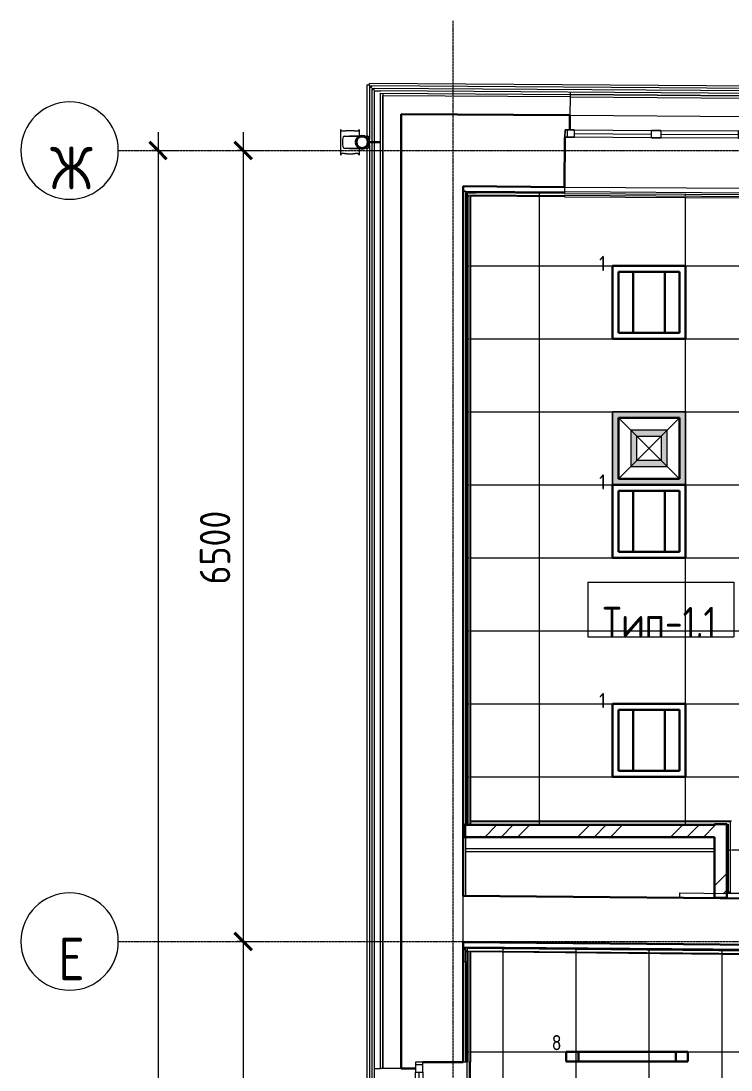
# Model space of a CAD drawing. Header units: millimetres. Extents: x -10051 to 73829, y -4843 to 44223.
# Drawn here: x -10051 to -4216, y 35489 to 44110 of the extents above; entities that cross this region are included whole.
import ezdxf

# ---------------------------------------------------------------- set-up
doc = ezdxf.new("R2010")
doc.units = ezdxf.units.MM
doc.linetypes.add('ADSK_Линия сетки', pattern=[25, 20, -2.5, 0, -2.5])
doc.linetypes.add('ADSK_Штрих_ш3 п1_5', pattern=[4.5, 3, -1.5])
for name, color, linetype, lineweight in [('_ Окна', 7, 'Continuous', 9), ('Аннотация', 7, 'Continuous', 20), ('Каркас', 7, 'Continuous', 18), ('Марки', 7, 'Continuous', 20), ('Обобщенные модели', 7, 'Continuous', 18), ('Окна', 7, 'Continuous', 9), ('Оси', 7, 'Continuous', 9), ('Перекрытие', 7, 'Continuous', 18), ('Потолки штриховка', 7, 'Continuous', 9), ('Размеры', 7, 'Continuous', 9), ('Размеры-100', 7, 'Continuous', 9), ('Стены внутренние', 7, 'Continuous', 18), ('Стены наружные', 7, 'Continuous', 18), ('Стены несущие', 7, 'Continuous', 30), ('Стены отделка', 7, 'Continuous', 30), ('Стены штриховка', 7, 'Continuous', 9), ('Узлы', 7, 'Continuous', 18)]:
    doc.layers.add(name, color=color, linetype=linetype, lineweight=lineweight)
doc.layers.add('Линии', color=7, linetype='Continuous', lineweight=9, true_color=0x00a600)
doc.styles.add('GOST Common', font='GOST_Common.ttf', dxfattribs={"width": 0.9, "height": 350})
doc.styles.add('GOST Common_2', font='GOST_Common.ttf', dxfattribs={"width": 0.9, "height": 250})
doc.styles.add('GOST Common_4', font='GOST_Common.ttf', dxfattribs={"width": 0.9, "height": 200})
doc.styles.add('GOST Common_B', font='', dxfattribs={"width": 0.9, "height": 250})
doc.styles.get('GOST Common_B').set_extended_font_data('GOST Common', bold=True)
doc.dimstyles.new('ADSK_Основной_2_5_мм_Оси', dxfattribs={"dimscale": 304.8, "dimtxt": 251.428749, "dimasz": 0.463911, "dimexe": 0.492126, "dimexo": 0.492126, "dimgap": 0.098425, "dimtad": 1, "dimrnd": 0.01, "dimdsep": 46, "dimtxsty": 'GOST Common_2', "dimblk1": 'OBLIQUE', "dimblk2": 'OBLIQUE', "dimsah": 1, "dimcen": 0.09, "dimdle": 0.492126, "dimazin": 2, "dimtfac": 1, "dimtdec": 4, "dimtix": 1, "dimtmove": 0, "dimatfit": 3, "dimfxl": 1, "dimtvp": 1, "dimtolj": 1, "dimtzin": 0, "dimlwd": 20, "dimlwe": 20, "dimarcsym": 2})
pattern_1 = [(45, (0, 0), (-381.661, 381.661), []), (45, (134.94, 0), (0, 763.322), []), (45, (-134.94, 0), (0, 763.322), [])]

# ---------------------------------------------------------------- blocks, each defined once
blk = doc.blocks.new('Водосток - Тип 1 _карниз больше 490мм_-5209103-План потолков 4-го этажа')
at = {"layer": 'Обобщенные модели'}
for p, q in [((18.8, 335), (24.9, 335)), ((75, 184.9), (75, 306.2)), ((75, 263.6), (75, 306.2)), ((175, 306.2), (175, 184.4)), ((175, 306.2), (175, 263.6)), ((225.7, 335), (231.2, 335)), ((24.9, 185), (18.8, 185)), ((75, 173), (75, 183.5)), ((175, 177.5), (175, 173)), ((231.2, 185), (225.7, 185)), ((75, 113.8), (75, 147)), ((75, 113.8), (75, 147)), ((120, 10), (120, 109.1)), ((130, 109.1), (130, 10)), ((175, 147), (175, 113.8)), ((175, 147), (175, 113.8))]:
    blk.add_line(p, q, dxfattribs=at)
at = {"layer": 'Обобщенные модели', "flags": 128}
for points in [[(75, 263.6), (75, 258), (75, 252.4), (75, 246.9), (75, 241.5), (75, 236.2), (75, 231.1), (75, 226), (75, 221.1), (75, 216.4), (75, 211.8), (75, 207.3), (75, 203), (75, 198.9), (75, 194.9), (75, 191.2), (75, 187.6), (75, 184.3), (75, 181.1), (75, 178.1), (75, 175.4), (75, 173)], [(75, 183.8), (75, 188.9), (75, 194), (75, 198.9), (75, 203.6), (75, 208.2), (75, 212.7), (75, 217), (75, 221.1), (75, 225.1), (75, 228.8), (75, 232.4), (75, 235.7), (75, 238.9), (75, 241.9), (75, 244.6), (75, 247.2), (75, 249.5), (75, 251.6), (75, 253.4), (75, 255.1), (75, 256.5), (75, 257.7), (75, 258.6), (75, 259.3), (75, 259.8), (75, 260)], [(175, 173), (175, 174.3), (175, 177), (175, 179.8), (175, 182.9), (175, 186.2), (175, 189.7), (175, 193.4), (175, 197.2), (175, 201.3), (175, 205.5), (175, 209.9), (175, 214.4), (175, 219.1), (175, 224), (175, 229), (175, 234.1), (175, 239.3), (175, 244.6), (175, 250.1), (175, 255.6), (175, 261.3), (175, 263.6)], [(175, 259.9), (175, 259.5), (175, 258.9), (175, 258.1), (175, 257), (175, 255.7), (175, 254.2), (175, 252.4), (175, 250.4), (175, 248.2), (175, 245.7), (175, 243), (175, 240.2), (175, 237.1), (175, 233.8), (175, 230.3), (175, 226.6), (175, 222.8), (175, 218.7), (175, 214.5), (175, 210.1), (175, 205.6), (175, 200.9), (175, 196), (175, 191), (175, 185.9), (175, 184.1)], [(75, 173.1), (75, 178.5), (75, 183.5)], [(175, 177.5), (175, 175.4), (175, 173)]]:
    blk.add_lwpolyline(points, dxfattribs=at)
at = {"layer": 'Обобщенные модели'}
for start, end in [(90, 270), (270, 90)]:
    blk.add_arc((125, 160), 52, start, end, dxfattribs=at)
at = {"layer": 'Обобщенные модели', "lineweight": 40}
for start, end in [(90, 270), (270, 90)]:
    blk.add_arc((125, 160), 50, start, end, dxfattribs=at)
at = {"layer": 'Обобщенные модели'}
for centre, major_axis, start_param, end_param in [((125, 306.2), (-50, 0), 4.712389, 6.283185), ((125, 306.2), (-50, 0), 4.712389, 6.283185), ((125, 306.2), (-50, 0), 3.141593, 4.712389), ((125, 306.2), (-50, 0), 3.141593, 4.712389), ((125, 113.8), (50, 0), 2.395226, 4.614684), ((125, 113.8), (50, 0), 2.395226, 4.614684), ((125, 113.8), (50, 0), 4.80927, 7.029552), ((125, 113.8), (50, 0), 4.80927, 7.029552)]:
    blk.add_ellipse(centre, major_axis=major_axis, ratio=0.309017, start_param=start_param, end_param=end_param, dxfattribs=at)
for points, knots in [([(18.8, 185), (21.1, 185), (25.1, 185.7), (28.9, 188.6), (30.8, 192.1), (31.6, 194.9), (32, 197.4), (32.1, 199.4), (32.2, 201.5), (32.2, 203.8), (32.1, 206.2), (31.9, 208.7), (31.6, 211.4), (31.3, 214.1), (31, 217), (30.6, 219.9), (30.2, 222.9), (29.8, 226), (29.4, 229.2), (29, 232.4), (28.7, 235.7), (28.3, 240.2), (27.8, 245.9), (27.4, 255.3), (27.4, 264.8), (27.8, 274.1), (28.3, 279.8), (28.7, 284.3), (29, 287.6), (29.4, 290.8), (29.8, 294), (30.2, 297.1), (30.6, 300.1), (31, 303.1), (31.3, 305.9), (31.6, 308.6), (31.9, 311.3), (32.1, 313.8), (32.2, 316.2), (32.2, 318.5), (32.1, 320.6), (32, 322.7), (31.6, 325.1), (30.8, 327.9), (28.9, 331.5), (25.1, 334.3), (21.1, 335), (18.8, 335)], [-1, -1, -1, -1, -0.941176, -0.882353, -0.852941, -0.823529, -0.808824, -0.794118, -0.779412, -0.764706, -0.75, -0.735294, -0.720588, -0.705882, -0.691176, -0.676471, -0.661765, -0.647059, -0.632353, -0.617647, -0.602941, -0.588235, -0.558824, -0.529412, -0.470588, -0.441176, -0.411765, -0.397059, -0.382353, -0.367647, -0.352941, -0.338235, -0.323529, -0.308824, -0.294118, -0.279412, -0.264706, -0.25, -0.235294, -0.220588, -0.205882, -0.191176, -0.176471, -0.147059, -0.117647, -0.058824, 0, 0, 0, 0]), ([(18.8, 335), (22.1, 335), (28.9, 335), (39.4, 335), (48.4, 335), (56, 335), (60.8, 335), (64.9, 335), (67.9, 335), (71, 335), (74.3, 335), (77.6, 335), (81, 335), (83.9, 335), (86.4, 335), (88.2, 335), (90.2, 335), (92.8, 335), (96.1, 335), (99.6, 335), (102.5, 335), (104.8, 335), (107.1, 335), (110.3, 335), (116, 335), (121.3, 335), (125, 335)], [-1, -1, -1, -1, -0.875, -0.75, -0.625, -0.5625, -0.5, -0.46875, -0.4375, -0.40625, -0.375, -0.34375, -0.3125, -0.28125, -0.265625, -0.25, -0.234375, -0.21875, -0.1875, -0.15625, -0.140625, -0.125, -0.109375, -0.09375, -0.0625, 0, 0, 0, 0]), ([(125, 335), (128.7, 335), (134, 335), (139.7, 335), (142.9, 335), (145.2, 335), (147.5, 335), (150.4, 335), (153.9, 335), (157.2, 335), (159.8, 335), (161.8, 335), (163.6, 335), (166.1, 335), (169, 335), (172.4, 335), (175.7, 335), (179, 335), (182.1, 335), (185.1, 335), (189.2, 335), (194, 335), (201.6, 335), (210.6, 335), (221.1, 335), (227.9, 335), (231.2, 335)], [-1, -1, -1, -1, -0.9375, -0.90625, -0.890625, -0.875, -0.859375, -0.84375, -0.8125, -0.78125, -0.765625, -0.75, -0.734375, -0.71875, -0.6875, -0.65625, -0.625, -0.59375, -0.5625, -0.53125, -0.5, -0.4375, -0.375, -0.25, -0.125, 0, 0, 0, 0]), ([(231.2, 335), (228.9, 335), (224.9, 334.3), (221.1, 331.4), (219.2, 327.9), (218.4, 325.1), (218, 322.6), (217.9, 320.6), (217.8, 318.5), (217.8, 316.2), (217.9, 313.8), (218.1, 311.3), (218.4, 308.6), (218.7, 305.9), (219, 303), (219.4, 300.1), (219.8, 297.1), (220.2, 294), (220.6, 290.8), (221, 287.6), (221.3, 284.3), (221.7, 279.8), (222.2, 274.1), (222.6, 264.7), (222.6, 255.2), (222.2, 245.9), (221.7, 240.2), (221.3, 235.7), (221, 232.4), (220.6, 229.2), (220.2, 226), (219.8, 222.9), (219.4, 219.9), (219, 216.9), (218.7, 214.1), (218.4, 211.4), (218.1, 208.7), (217.9, 206.2), (217.8, 203.8), (217.8, 201.5), (217.9, 199.4), (218, 197.3), (218.4, 194.9), (219.2, 192.1), (221.1, 188.5), (224.9, 185.7), (228.9, 185), (231.2, 185)], [-1, -1, -1, -1, -0.941176, -0.882353, -0.852941, -0.823529, -0.808824, -0.794118, -0.779412, -0.764706, -0.75, -0.735294, -0.720588, -0.705882, -0.691176, -0.676471, -0.661765, -0.647059, -0.632353, -0.617647, -0.602941, -0.588235, -0.558824, -0.529412, -0.470588, -0.441176, -0.411765, -0.397059, -0.382353, -0.367647, -0.352941, -0.338235, -0.323529, -0.308824, -0.294118, -0.279412, -0.264706, -0.25, -0.235294, -0.220588, -0.205882, -0.191176, -0.176471, -0.147059, -0.117647, -0.058824, 0, 0, 0, 0]), ([(74.3, 185), (73.2, 185), (71, 185), (67.9, 185), (64.9, 185), (60.8, 185), (56, 185), (48.4, 185), (39.4, 185), (28.9, 185), (22.1, 185), (18.8, 185)], [-0.625, -0.625, -0.625, -0.625, -0.59375, -0.5625, -0.53125, -0.5, -0.4375, -0.375, -0.25, -0.125, 0, 0, 0, 0]), ([(231.2, 185), (227.9, 185), (221.1, 185), (210.6, 185), (201.6, 185), (194, 185), (189.2, 185), (185.1, 185), (182.1, 185), (179, 185), (176.8, 185), (175.7, 185)], [-1, -1, -1, -1, -0.875, -0.75, -0.625, -0.5625, -0.5, -0.46875, -0.4375, -0.40625, -0.375, -0.375, -0.375, -0.375])]:
    blk.add_open_spline(points, degree=3, knots=knots, dxfattribs=at)
blk = doc.blocks.new('окна_rehau_двупольное_2_фрамуги - 1460х2440 _нов_ ок-35-2923875-План потолков 4-го этажа')
at = {"layer": '_ Окна', "lineweight": 18}
for p, q in [((-750, 115), (-750, 175)), ((-750, 175), (-674, 175)), ((-674, 175), (-674, 115)), ((-38, 115), (-38, 175)), ((-38, 175), (38, 175)), ((38, 175), (38, 115)), ((674, 175), (674, 115)), ((750, 175), (674, 175)), ((750, 115), (750, 175)), ((-674, 115), (-750, 115)), ((38, 115), (-38, 115)), ((674, 115), (750, 115))]:
    blk.add_line(p, q, dxfattribs=at)
at = {"layer": '_ Окна'}
for p, q in [((-730, 115), (-730, 175)), ((730, 115), (730, 175)), ((-674, 145), (-38, 145)), ((38, 145), (674, 145))]:
    blk.add_line(p, q, dxfattribs=at)
at = {"layer": 'Окна'}
for p, q in [((-750, 175), (-750, 115)), ((-674, 175), (-750, 175)), ((-674, 175), (-38, 175)), ((38, 175), (-38, 175)), ((38, 175), (674, 175)), ((750, 175), (674, 175)), ((750, 115), (750, 175)), ((-750, 115), (-674, 115)), ((-38, 115), (-674, 115)), ((-38, 115), (38, 115)), ((674, 115), (38, 115)), ((674, 115), (750, 115))]:
    blk.add_line(p, q, dxfattribs=at)
blk = doc.blocks.new('окно трехпол с фрамугой - 1750-2320_h___нов_-2262835-План потолков 4-го этажа')
at = {"layer": '_ Окна', "lineweight": 18}
for p, q in [((-895, 75), (-895, 135)), ((-895, 135), (-815, 135)), ((-815, 135), (-815, 75)), ((-455, 75), (-455, 135)), ((-455, 135), (-395, 135)), ((-395, 135), (-395, 75)), ((395, 75), (395, 135)), ((395, 135), (455, 135)), ((455, 135), (455, 75)), ((815, 135), (815, 75)), ((895, 135), (815, 135)), ((895, 75), (895, 135)), ((-815, 75), (-895, 75)), ((-395, 75), (-455, 75)), ((455, 75), (395, 75)), ((815, 75), (895, 75))]:
    blk.add_line(p, q, dxfattribs=at)
at = {"layer": '_ Окна'}
for p, q in [((-875, 75), (-875, 135)), ((-815, 105), (-455, 105)), ((-395, 105), (395, 105)), ((455, 105), (815, 105)), ((875, 75), (875, 135))]:
    blk.add_line(p, q, dxfattribs=at)
at = {"layer": 'Окна'}
for p, q in [((-895, 135), (-895, 75)), ((-815, 135), (-895, 135)), ((-815, 135), (-455, 135)), ((-395, 135), (-455, 135)), ((-395, 135), (395, 135)), ((455, 135), (395, 135)), ((455, 135), (815, 135)), ((895, 135), (815, 135)), ((895, 75), (895, 135)), ((-895, 75), (-815, 75)), ((-455, 75), (-815, 75)), ((-455, 75), (-395, 75)), ((395, 75), (-395, 75)), ((395, 75), (455, 75)), ((815, 75), (455, 75)), ((815, 75), (895, 75))]:
    blk.add_line(p, q, dxfattribs=at)
blk = doc.blocks.new('Ось сетки - Круг_Ø8 мм-8258-План потолков 4-го этажа')
at = {"layer": 'Оси', "lineweight": 20}
for start, end in [(360, 180), (180, 360)]:
    blk.add_arc((0, 0), 4, start, end, dxfattribs=at)
blk = doc.blocks.new('DIMBLOCK1-План потолков 4-го этажа')
at = {"layer": 'Размеры-100', "lineweight": 20, "transparency": 16777216}
for p, q in [((-8224.7, 43195), (-8224.7, 36545)), ((-8224.7, 43045), (-8274.7, 43045)), ((-8224.7, 43045), (-8074.7, 43045)), ((-8224.7, 36545), (-8274.7, 36545)), ((-8224.7, 36545), (-8074.7, 36545))]:
    blk.add_line(p, q, dxfattribs=at)
at = {"layer": 'Размеры-100', "lineweight": 40, "transparency": 16777216}
for p, q in [((-8224.7, 43045), (-8295.4, 43115.7)), ((-8224.7, 43045), (-8154, 42974.3)), ((-8224.7, 36545), (-8295.4, 36615.7)), ((-8224.7, 36545), (-8154, 36474.3))]:
    blk.add_line(p, q, dxfattribs=at)
at = {"layer": 'Размеры-100', "color": 0, "lineweight": 20, "transparency": 16777216, "insert": (-8581.4, 39479.6), "char_height": 250, "width": 756.843, "attachment_point": 1, "rotation": 90, "line_spacing_factor": 1.022761, "style": 'GOST Common_2'}
blk.add_mtext('6500', dxfattribs=at)
blk = doc.blocks.new('_Oblique')
at = {"color": 0, "linetype": 'ByBlock', "lineweight": -2}
blk.add_line((-0.5, -0.5), (0.5, 0.5), dxfattribs=at)
blk = doc.blocks.new('DIMBLOCK2-План потолков 4-го этажа')
at = {"layer": 'Размеры-100', "lineweight": 40, "transparency": 16777216}
for p, q in [((-8224.7, 36545), (-8295.4, 36615.7)), ((-8224.7, 36545), (-8154, 36474.3)), ((-8224.7, 12945), (-8295.4, 13015.7)), ((-8224.7, 12945), (-8154, 12874.3))]:
    blk.add_line(p, q, dxfattribs=at)
at = {"layer": 'Размеры-100', "lineweight": 20, "transparency": 16777216}
for p, q in [((-8224.7, 36545), (-8274.7, 36545)), ((-8224.7, 36545), (-8224.7, 12945)), ((-8224.7, 36545), (-8074.7, 36545)), ((-8224.7, 12945), (-8274.7, 12945)), ((-8224.7, 12945), (-8074.7, 12945))]:
    blk.add_line(p, q, dxfattribs=at)
at = {"layer": 'Размеры-100', "color": 0, "lineweight": 20, "transparency": 16777216, "insert": (-8581.4, 24350.8), "char_height": 250, "width": 946.054, "attachment_point": 1, "rotation": 90, "line_spacing_factor": 1.022761, "style": 'GOST Common_2'}
blk.add_mtext('23600', dxfattribs=at)
blk = doc.blocks.new('DIMBLOCK6-План потолков 4-го этажа')
at = {"layer": 'Размеры-100', "lineweight": 20, "transparency": 16777216}
for p, q in [((-8924.7, 43195), (-8924.7, -155)), ((-8924.7, 43045), (-8974.7, 43045)), ((-8924.7, 43045), (-8774.7, 43045)), ((-8924.7, -5), (-8974.7, -5)), ((-8924.7, -5), (-8774.7, -5))]:
    blk.add_line(p, q, dxfattribs=at)
at = {"layer": 'Размеры-100', "lineweight": 40, "transparency": 16777216}
for p, q in [((-8924.7, 43045), (-8995.4, 43115.7)), ((-8924.7, 43045), (-8854, 42974.3)), ((-8924.7, -5), (-8995.4, 65.7)), ((-8924.7, -5), (-8854, -75.7))]:
    blk.add_line(p, q, dxfattribs=at)
at = {"layer": 'Размеры-100', "color": 0, "lineweight": 20, "transparency": 16777216, "insert": (-9281.4, 21115.2), "char_height": 250, "width": 971.623, "attachment_point": 1, "rotation": 90, "line_spacing_factor": 1.022761, "style": 'GOST Common_2'}
blk.add_mtext('43050', dxfattribs=at)
blk = doc.blocks.new('ADSK_Марка_Потолок - ADSK_Марка и Смещение от уровня-155896-План потолков 4-го этажа')
at = {"layer": 'Марки'}
for p, q in [((-6, 4.5), (-6, 0)), ((-6, 4.5), (6, 4.5)), ((6, 4.5), (6, 0)), ((-6, 0), (6, 0))]:
    blk.add_line(p, q, dxfattribs=at)

msp = doc.modelspace()

# ---------------------------------------------------------------- hatches: boundary and pattern name
at = {"layer": 'Потолки штриховка', "lineweight": 18}
h = msp.add_hatch(dxfattribs=at)
h.set_pattern_fill('FP_13', color=256, style=0, pattern_type=2)
h.set_pattern_definition([(0, (-2190, 40298), (0, -600), []), (270, (-2190, 40298), (-1200, -7e-14), [])])
h.paths.add_polyline_path([(2635.119, 36892.27), (2634.974, 36910.272), (-151.812, 36934.741), (-151.812, 36916.74), (2635.026, 36892.271)])
h.paths.add_polyline_path([(2637.13, 36890.252), (2637.026, 36892.253), (2635.137, 36892.253), (2637.119, 36890.263)])
h.paths.add_polyline_path([(-381.812, 36918.76), (-381.812, 36936.76), (-3217.788, 36961.661), (-3217.788, 36943.66), (-390, 36918.832)])
h.paths.add_polyline_path([(2634.974, 36920.273), (2605.4, 42610.684), (2587.452, 42610.684), (2617.452, 36920.426)])
h.paths.add_polyline_path([(2606.972, 36920.518), (2577.45, 42610.872), (-151.812, 42629.201), (-151.812, 36944.741), (2605.452, 36920.532)])
h.paths.add_polyline_path([(-3447.788, 36945.68), (-3447.788, 36963.681), (-4211.225, 36970.384), (-4211.225, 36952.383), (-3464.903, 36945.83)])
h.paths.add_polyline_path([(-381.812, 36946.761), (-381.812, 42630.746), (-3217.788, 42649.792), (-3217.788, 36971.661), (-840.311, 36950.787)])
h.paths.add_polyline_path([(-4239.225, 36952.629), (-4221.225, 36952.629), (-4221.225, 37528.058), (-6357.788, 37528.058), (-6357.733, 37510.058), (-4241.225, 37510.058), (-4241.225, 37508.058), (-4239.225, 37507.818), (-4239.225, 36970.384)])
h.paths.add_polyline_path([(-4239.225, 36950.629), (-4239.385, 36952.471), (-4241.225, 36950.646)])
h.paths.add_polyline_path([(-3447.788, 36973.681), (-3447.788, 42651.337), (-6357.788, 42670.881), (-6357.788, 37538.058), (-4211.225, 37538.058), (-4211.225, 36980.384), (-3504.84, 36974.182)])
h.paths.add_polyline_path([(-6385.788, 37510.058), (-6367.788, 37510.058), (-6367.788, 42670.948), (-6385.788, 42670.881), (-6385.788, 37528.058)])
h.paths.add_polyline_path([(-6385.788, 37508.058), (-6385.788, 37510.058), (-6387.788, 37508.058)])
h.paths.add_polyline_path([(2605.307, 42638.685), (2607.307, 42638.685), (2607.229, 42640.605), (2605.4, 42638.779)])
h.paths.add_polyline_path([(2605.4, 42620.684), (2605.307, 42638.685), (-151.812, 42657.202), (-151.812, 42639.202), (2605.307, 42620.685)])
h.paths.add_polyline_path([(-381.812, 42640.746), (-381.812, 42658.747), (-3217.788, 42677.793), (-3217.788, 42659.793), (-396.587, 42640.846)])
h.paths.add_polyline_path([(-3447.788, 42661.337), (-3447.788, 42679.338), (-6385.788, 42699.069), (-6385.386, 42681.066), (-3452.43, 42661.369)])
h.paths.add_polyline_path([(-6385.788, 42699.069), (-6387.788, 42701.083), (-6387.788, 42699.083)])
h = msp.add_hatch(dxfattribs=at)
h.set_pattern_fill('FP_44', color=256, style=0, pattern_type=2)
h.set_pattern_definition([(90, (-11490, 28439), (600, -4e-14), []), (0, (-11490, 28439), (0, -1200), [])])
h.paths.add_polyline_path([(-426.959, 20807.703), (-422, 20807.703), (-422, 20940.136), (-747, 20940.136), (-747, 20807.703), (-590, 20807.703)])
h.paths.add_polyline_path([(-3754.205, 20807.703), (-835, 20807.703), (-835, 21028.136), (-422, 21028.136), (-422, 24611.087), (-425, 24611.087), (-425, 21199.703), (-435, 21199.703), (-435, 24611.087), (-6357.788, 24611.087), (-6357.788, 21321.703), (-4586.435, 21321.703), (-4586.232, 21053.636), (-835, 21053.636), (-835, 21043.636), (-4586.435, 21043.636), (-4586.435, 20807.703), (-4336.983, 20807.703)])
h.paths.add_polyline_path([(-4614.435, 20807.703), (-4596.435, 20807.703), (-4596.435, 21311.703), (-6357.788, 21311.703), (-6357.788, 21293.703), (-4616.435, 21293.703), (-4615.367, 21291.703), (-4614.435, 21291.703), (-4614.435, 21043.636)])
h.paths.add_polyline_path([(-6385.788, 21293.703), (-6367.788, 21293.703), (-6367.788, 24611.087), (-6385.788, 24611.087), (-6385.788, 21565.578)])
h.paths.add_polyline_path([(-6387.788, 21291.703), (-6385.788, 21291.703), (-6385.788, 21293.703)])
h.paths.add_polyline_path([(-3690, 24841.087), (-435, 24841.087), (-435, 28618.534), (-6357.788, 28618.534), (-6357.788, 24841.087), (-4336.983, 24841.087)])
h.paths.add_polyline_path([(-422, 24841.087), (-422, 28618.534), (-425, 28618.534), (-425, 24841.087)])
h.paths.add_polyline_path([(-6367.788, 24841.087), (-6367.788, 28618.534), (-6385.788, 28618.534), (-6385.788, 24841.087)])
h.paths.add_polyline_path([(-1423.09, 28848.534), (-1004, 28848.534), (-1004, 31250.381), (-450, 31250.381), (-450, 32618.341), (-6357.788, 32618.341), (-6357.788, 28848.534), (-1887.348, 28848.534)])
h.paths.add_polyline_path([(-991, 28848.534), (-991, 31225.381), (-985, 31225.381), (-985, 31240.381), (-994, 31240.381), (-994, 28848.534)])
h.paths.add_polyline_path([(-6385.788, 28848.534), (-6367.788, 28848.534), (-6367.788, 32618.341), (-6385.788, 32618.341), (-6385.788, 28853.803)])
h.paths.add_polyline_path([(-440, 31250.381), (-422, 31250.895), (-422, 32618.341), (-440, 32618.341), (-440, 31250.565)])
h.paths.add_polyline_path([(-6385.788, 32848.341), (-6367.788, 32848.341), (-6367.788, 36459.276), (-6385.788, 36459.18), (-6385.788, 32855.553)])
h.paths.add_polyline_path([(-6357.788, 32848.341), (-450, 32848.341), (-450, 36402.069), (-6357.788, 36459.18), (-6357.788, 32872.381)])
h.paths.add_polyline_path([(-440, 32848.341), (-422, 32848.341), (-422, 36429.8), (-6385.788, 36486.815), (-6385.788, 36469.451), (-450, 36412.07), (-450, 36421.877), (-440, 36421.877), (-440, 32971.818)])
h.paths.add_polyline_path([(-1240.009, 36449.708), (-1240.056, 36454.277), (-5351.294, 36489.452), (-1240.056, 36449.708)])
h.paths.add_polyline_path([(-6385.788, 36487.452), (-6385.788, 36489.452), (-6387.769, 36489.452)])
at = {"layer": 'Стены внутренние', "lineweight": 9}
h = msp.add_hatch(dxfattribs=at)
h.set_pattern_fill('FP_1', color=256, style=0, pattern_type=2)
h.set_pattern_definition(pattern_1)
h.paths.add_polyline_path([(-5502.541, 37404.058), (-4351.225, 37404.058), (-4351.225, 37498.058), (-6357.788, 37504.058), (-6360.788, 37498.058), (-6385.788, 37498.058), (-6385.788, 37504.058), (-6391.788, 37504.058), (-6397.788, 37498.058), (-6397.788, 37424.058), (-6407.788, 37404.058), (-6397.788, 37404.058)])
h = msp.add_hatch(dxfattribs=at)
h.set_pattern_fill('FP_1', color=256, style=0, pattern_type=2)
h.set_pattern_definition(pattern_1)
h.paths.add_polyline_path([(-4351.225, 36930.36), (-4251.225, 36940.628), (-4251.225, 37510.058), (-4351.225, 37510.058), (-4351.225, 36940.628)])
at = {"layer": 'Узлы', "true_color": 0x939393}
h = msp.add_hatch(color=252, dxfattribs=at)
h.paths.add_polyline_path([(-5190, 40298.011), (-4590, 40298.011), (-4590, 40898.011), (-5190, 40898.011), (-5190, 40348.011)])
h.paths.add_polyline_path([(-5140, 40348.011), (-5140, 40848.011), (-4640, 40848.011), (-4640, 40348.011), (-4921.984, 40348.011)])
h.paths.add_polyline_path([(-4740, 40448.011), (-4740, 40748.011), (-5040, 40748.011), (-5040, 40448.011), (-4790, 40448.011)])
h.paths.add_polyline_path([(-4990, 40498.011), (-4990, 40698.011), (-4790, 40698.011), (-4790, 40498.011)])

# ---------------------------------------------------------------- linework, layer by layer
at = {"layer": 'Каркас', "color": 8, "linetype": 'ADSK_Штрих_ш3 п1_5', "lineweight": 9, "true_color": 0x808080}
for p, q in [((-4351.225, 37306.289), (-6397.788, 37306.289)), ((-6397.788, 37286.289), (-4351.225, 37286.289)), ((-6397.788, 36479.677), (-6417.788, 36479.677))]:
    msp.add_line(p, q, dxfattribs=at)
at = {"layer": 'Линии', "color": 5, "lineweight": 30, "true_color": 0x0000ff}
for p, q in [((-5190, 42098.011), (-4590, 42098.011)), ((-5190, 41498.011), (-5190, 42098.011)), ((-4590, 42098.011), (-4590, 41498.011)), ((-4640, 42048.011), (-5140, 42048.011)), ((-5140, 42048.011), (-5140, 41548.011)), ((-5020, 42048.011), (-5020, 41548.011)), ((-4760, 42048.011), (-4760, 41548.011)), ((-4640, 41548.011), (-4640, 42048.011)), ((-4590, 41498.011), (-5190, 41498.011)), ((-5140, 41548.011), (-4640, 41548.011)), ((-4640, 40848.011), (-5140, 40848.011)), ((-5140, 40848.011), (-5140, 40348.011)), ((-4640, 40348.011), (-4640, 40848.011)), ((-5140, 40348.011), (-4640, 40348.011)), ((-5190, 38498.011), (-4590, 38498.011)), ((-5190, 37898.011), (-5190, 38498.011)), ((-4590, 38498.011), (-4590, 37898.011)), ((-4640, 38448.011), (-5140, 38448.011)), ((-5140, 38448.011), (-5140, 37948.011)), ((-5020, 38448.011), (-5020, 37948.011)), ((-4760, 38448.011), (-4760, 37948.011)), ((-4640, 37948.011), (-4640, 38448.011)), ((-5140, 37948.011), (-4640, 37948.011)), ((-4590, 37898.011), (-5190, 37898.011)), ((-5570, 35559.027), (-5570, 35639.027)), ((-5570, 35639.027), (-4570, 35639.027)), ((-5470, 35559.027), (-5470, 35639.027)), ((-4670, 35639.027), (-4670, 35559.027)), ((-4570, 35639.027), (-4570, 35559.027)), ((-4570, 35559.027), (-5570, 35559.027))]:
    msp.add_line(p, q, dxfattribs=at)
at = {"layer": 'Линии', "color": 7, "lineweight": 18}
for p, q in [((-5190, 40898.011), (-4590, 40898.011)), ((-5190, 40298.011), (-5190, 40898.011)), ((-4590, 40898.011), (-4590, 40298.011)), ((-5140, 40848.011), (-4640, 40348.011)), ((-4640, 40848.011), (-5140, 40348.011)), ((-4590, 40298.011), (-5190, 40298.011))]:
    msp.add_line(p, q, dxfattribs=at)
at = {"layer": 'Линии', "color": 7}
for p, q in [((-4590, 40898.011), (-5190, 40898.011)), ((-5190, 40898.011), (-5190, 40298.011)), ((-4590, 40298.011), (-4590, 40898.011)), ((-5140, 40348.011), (-5140, 40848.011)), ((-5140, 40848.011), (-4640, 40848.011)), ((-4640, 40848.011), (-4640, 40348.011)), ((-5040, 40748.011), (-5040, 40448.011)), ((-4740, 40748.011), (-5040, 40748.011)), ((-4990, 40698.011), (-4790, 40698.011)), ((-4990, 40498.011), (-4990, 40698.011)), ((-4790, 40698.011), (-4790, 40498.011)), ((-4740, 40448.011), (-4740, 40748.011)), ((-5040, 40448.011), (-4740, 40448.011)), ((-4790, 40498.011), (-4990, 40498.011)), ((-4640, 40348.011), (-5140, 40348.011)), ((-5190, 40298.011), (-4590, 40298.011))]:
    msp.add_line(p, q, dxfattribs=at)
at = {"layer": 'Линии', "color": 1, "lineweight": 30, "true_color": 0xff0000}
for p, q in [((-5190, 40298.011), (-4590, 40298.011)), ((-5190, 39698.011), (-5190, 40298.011)), ((-4590, 40298.011), (-4590, 39698.011)), ((-4640, 40248.011), (-5140, 40248.011)), ((-5140, 40248.011), (-5140, 39748.011)), ((-5020, 40248.011), (-5020, 39748.011)), ((-4760, 40248.011), (-4760, 39748.011)), ((-4640, 39748.011), (-4640, 40248.011)), ((-5140, 39748.011), (-4640, 39748.011)), ((-4590, 39698.011), (-5190, 39698.011))]:
    msp.add_line(p, q, dxfattribs=at)
at = {"layer": 'Оси', "linetype": 'ADSK_Линия сетки'}
for p, q in [((-6500.435, -3698.875), (-6500.435, 44110.064)), ((-9251.096, 43045), (56004.853, 43045)), ((-9251.096, 36545), (56004.853, 36545))]:
    msp.add_line(p, q, dxfattribs=at)
at = {"layer": 'Перекрытие'}
msp.add_line((-6409.32, 36479.677), (-6409.423, 36499.666), dxfattribs=at)
at = {"layer": 'Стены внутренние'}
for p, q in [((-4084.003, 42665.61), (-5583.969, 42675.684)), ((-5582.499, 42745.676), (-4083.533, 42735.609)), ((-5584.037, 42665.684), (-4084.07, 42655.61)), ((-6367.788, 35552.771), (-6367.788, 33762.771)), ((-6357.788, 33762.771), (-6357.788, 35552.771))]:
    msp.add_line(p, q, dxfattribs=at)
at = {"layer": 'Стены наружные'}
for p, q in [((-7207.788, 43586.541), (-7207.788, 43163.433)), ((-7207.788, 43586.541), (-7187.788, 43586.541)), ((3512.949, 43524.608), (-7187.788, 43596.474)), ((-7187.788, 43586.541), (-7187.788, 43596.474)), ((-7187.788, 43576.474), (-7167.788, 43576.34)), ((-7187.788, 43576.474), (-7187.788, 43134.78)), ((-7187.788, 43566.407), (-7167.788, 43566.407)), ((3493.05, 43504.742), (-7167.788, 43576.34)), ((-7167.788, 43566.407), (-7167.788, 43576.34)), ((-7167.788, 43556.34), (-7147.788, 43556.205)), ((-7167.788, 43556.34), (-7167.788, 43118.155)), ((-7167.788, 43546.273), (-7147.788, 43546.273)), ((3473.168, 43484.875), (-7147.788, 43556.206)), ((-7147.788, 43546.273), (-7147.788, 43556.206)), ((-7147.788, 43536.205), (-7097.788, 43535.869)), ((-7147.788, 43535.87), (-7147.788, 43118.084)), ((-7147.788, 43535.87), (-7097.788, 43535.87)), ((-2511.977, 43505.072), (-7097.788, 43535.87)), ((-5538.531, 43485.397), (-4108.563, 43475.793)), ((-5538.262, 43525.396), (-5538.396, 43505.397)), ((-5538.396, 43505.397), (-4108.428, 43495.793)), ((-4108.428, 43495.793), (-5537.396, 43505.39)), ((-5538.538, 43335.394), (-4109.57, 43325.797)), ((-7167.788, 43108.603), (-7167.788, 32018.155)), ((-7147.788, 43108.603), (-7147.788, 32018.084)), ((-7207.788, 43063.486), (-7207.788, 32063.433)), ((-7187.788, 43092.086), (-7187.788, 32034.78)), ((-5583.849, 42693.684), (-4083.882, 42683.61)), ((-4083.802, 42695.61), (-5582.768, 42705.677)), ((-6385.788, 33762.771), (-6385.788, 35552.771)), ((-7147.788, 35502.771), (-7097.788, 35502.771))]:
    msp.add_line(p, q, dxfattribs=at)
at = {"layer": 'Стены несущие'}
for p, q in [((-6927.788, 43344.724), (-5539.538, 43335.4)), ((-6927.788, 35502.771), (-6927.788, 43344.724)), ((-5539.538, 43335.4), (-5540.344, 43215.403)), ((-5580.746, 43155.673), (-5583.499, 42745.682)), ((-6927.788, 42754.711), (-6927.788, 35502.771)), ((-6417.788, 42751.285), (-6417.788, 36919.755)), ((-6417.746, 42751.285), (-5583.499, 42745.682)), ((-5583.499, 42745.682), (-5583.499, 42745.682)), ((-6407.788, 37404.058), (-6407.788, 37504.058)), ((-6407.788, 37504.058), (-4351.225, 37504.058)), ((-4351.225, 37498.058), (-4351.225, 37510.058)), ((-4351.225, 37510.058), (-4251.225, 37510.058)), ((-4251.225, 37510.058), (-4251.225, 36904.058)), ((-4351.225, 37404.058), (-6407.788, 37404.058)), ((-4351.225, 36904.058), (-4351.225, 37404.058)), ((448.587, 36859.467), (-6417.788, 36919.755)), ((-4251.225, 36904.058), (-4351.225, 36904.058)), ((-390, 36486.815), (-6417.788, 36539.741)), ((-6417.788, 36539.741), (-6417.788, 35552.771)), ((-6417.788, 35552.771), (-6747.788, 35552.771)), ((-6807.788, 35502.771), (-6927.788, 35502.771))]:
    msp.add_line(p, q, dxfattribs=at)
at = {"layer": 'Стены отделка', "lineweight": 9}
for p, q in [((-7097.788, 43515.869), (-5538.396, 43505.397)), ((-7097.788, 35502.771), (-7097.788, 43515.869)), ((-5538.531, 43485.397), (-7077.788, 43495.735)), ((-5538.531, 43485.397), (-5539.538, 43335.4)), ((-5538.396, 43505.397), (-5538.531, 43485.397)), ((-6927.788, 43344.724), (-6927.788, 42754.711)), ((-6418.015, 42711.286), (-6417.746, 42751.285)), ((-6397.788, 42711.15), (-6418.015, 42711.286)), ((-6417.788, 42711.285), (-6397.788, 42711.285)), ((-6397.788, 42711.285), (-6397.788, 36919.755)), ((-5583.849, 42693.684), (-6385.788, 42699.069)), ((-6385.788, 42699.069), (-6385.788, 42681.069)), ((-6385.788, 42681.069), (-5583.969, 42675.684)), ((-5583.969, 42675.684), (-5584.037, 42665.684)), ((-5583.768, 42705.683), (-5583.849, 42693.684)), ((-5583.499, 42745.682), (-5583.768, 42705.683)), ((-6385.788, 42671.069), (-6385.788, 37510.058)), ((-6367.788, 42670.948), (-6385.788, 42671.069)), ((-6367.788, 37504.058), (-6367.788, 42670.948)), ((-5584.037, 42665.684), (-6357.788, 42670.881)), ((-6357.788, 42670.881), (-6357.788, 37538.058)), ((-6385.788, 37510.058), (-4351.225, 37510.058)), ((-6357.788, 37538.058), (-4211.225, 37538.058)), ((-6357.788, 37528.058), (-6357.788, 37504.058)), ((-4221.225, 37528.058), (-6357.788, 37528.058)), ((-4251.225, 37510.058), (-4241.225, 37510.058)), ((-4239.225, 37508.058), (-4239.225, 36952.629)), ((-4221.225, 36952.471), (-4221.225, 37528.058)), ((-4351.225, 37498.058), (-6397.788, 37498.058)), ((-6397.788, 36919.755), (-6417.788, 36919.755)), ((-4637.393, 36904.123), (-4637.041, 36944.121)), ((-4637.041, 36944.121), (-4241.225, 36940.646)), ((-4239.225, 36952.629), (-4221.225, 36952.471)), ((-6420.187, 36499.76), (-6419.835, 36539.759)), ((-1239.968, 36454.276), (-6420.187, 36499.76)), ((-6419.835, 36539.759), (-6417.788, 36539.741)), ((-6397.788, 36379.898), (-6397.788, 36499.568)), ((-6397.788, 36499.568), (-415.942, 36441.742)), ((-6385.788, 36487.452), (-6385.788, 36469.451)), ((-416.058, 36429.742), (-6385.788, 36487.452)), ((-6385.788, 36469.451), (-444.952, 36412.021)), ((-6385.788, 36459.45), (-6385.788, 35552.771)), ((-6367.788, 36459.276), (-6385.788, 36459.45)), ((-6367.788, 35552.771), (-6367.788, 36459.276)), ((-445.048, 36402.021), (-6357.788, 36459.18)), ((-6357.788, 36459.18), (-6357.788, 35552.771)), ((-6417.788, 36379.898), (-6397.788, 36379.898)), ((-6385.788, 35552.771), (-6417.788, 35552.771)), ((-6357.788, 35552.771), (-6367.788, 35552.771)), ((-7077.788, 35502.771), (-7097.788, 35502.771)), ((-6927.788, 35502.771), (-7077.788, 35502.771))]:
    msp.add_line(p, q, dxfattribs=at)
at = {"layer": 'Стены штриховка'}
for p, q in [((-7077.788, 43515.735), (-7077.788, 35502.771)), ((-7077.788, 35502.771), (-7077.788, 43495.735)), ((-6397.788, 42711.15), (-5583.768, 42705.683)), ((-6397.788, 42681.15), (-6385.788, 42681.069)), ((-5583.835, 42695.683), (-6387.788, 42701.083)), ((-6387.788, 42701.083), (-6387.788, 42681.082)), ((-6397.788, 42671.149), (-6385.788, 42671.069)), ((-6387.788, 42671.082), (-6387.788, 37508.058)), ((-6387.788, 37508.058), (-4351.225, 37508.058)), ((-4251.225, 37508.058), (-4239.225, 37508.058)), ((-4241.225, 37510.058), (-4241.225, 36950.646)), ((-4241.225, 37510.058), (-4239.225, 37510.058)), ((-4239.225, 37510.058), (-4239.225, 37508.058)), ((-6417.788, 36539.741), (-6417.788, 36919.755)), ((-4241.225, 36950.646), (-4221.225, 36950.471)), ((437.939, 36899.562), (-4241.225, 36940.646)), ((-4221.225, 36940.47), (-4221.225, 36952.471)), ((-6397.788, 36469.567), (-6385.788, 36469.451)), ((-6387.788, 36489.471), (-6387.788, 36469.47)), ((-416.039, 36431.742), (-6387.788, 36489.471)), ((-6397.788, 36459.566), (-6385.788, 36459.45)), ((-6387.788, 36459.47), (-6387.788, 35552.771)), ((-6397.788, 36379.898), (-6397.788, 35552.771))]:
    msp.add_line(p, q, dxfattribs=at)

# ---------------------------------------------------------------- block references
at = {"layer": 'Марки', "xscale": 99.99999999999993, "yscale": 99.99999999999993, "zscale": 99.99999999999993}
msp.add_blockref('ADSK_Марка_Потолок - ADSK_Марка и Смещение от уровня-155896-План потолков 4-го этажа', (-4792.344, 39048.351), dxfattribs=at)
at = {"layer": 'Обобщенные модели', "rotation": 90.00000000000007}
msp.add_blockref('Водосток - Тип 1 _карниз больше 490мм_-5209103-План потолков 4-го этажа', (-7087.788, 42988.433), dxfattribs=at)
at = {"layer": 'Окна'}
for name, p, rotation in [('окна_rehau_двупольное_2_фрамуги - 1460х2440 _нов_ ок-35-2923875-План потолков 4-го этажа', (-4831.535, 43035.639), 359.6152078770644), ('окно трехпол с фрамугой - 1750-2320_h___нов_-2262835-План потолков 4-го этажа', (-6672.788, 34657.771), 90.0000000000002)]:
    msp.add_blockref(name, p, dxfattribs=dict(at, rotation=rotation))
at = {"layer": 'Оси', "lineweight": 20, "xscale": 99.99999999999993, "yscale": 99.99999999999993, "zscale": 99.99999999999993, "rotation": 269.9999999999994}
for p in [(-9651.096, 43045), (-9651.096, 36545)]:
    msp.add_blockref('Ось сетки - Круг_Ø8 мм-8258-План потолков 4-го этажа', p, dxfattribs=at)

# ---------------------------------------------------------------- texts
at = {"layer": 'Аннотация', "lineweight": 9, "char_height": 125, "width": 175.5, "attachment_point": 5, "line_spacing_factor": 1.022766, "style": 'GOST Common_4'}
for s, insert in [('\\pt180,360,540,720,900,1080,1260,1440,1620,1800,1980,2160,2340,2520,2700,2880,3060,3240,3420,3600,3780,3960,4140,4320,4500,4680,4860,5040,5220,5400,5580,5760;1 ', (-5272.784, 42117.667)), ('\\pt180,360,540,720,900,1080,1260,1440,1620,1800,1980,2160,2340,2520,2700,2880,3060,3240,3420,3600,3780,3960,4140,4320,4500,4680,4860,5040,5220,5400,5580,5760;1 ', (-5272.784, 40321.406)), ('\\pt180,360,540,720,900,1080,1260,1440,1620,1800,1980,2160,2340,2520,2700,2880,3060,3240,3420,3600,3780,3960,4140,4320,4500,4680,4860,5040,5220,5400,5580,5760;1 ', (-5272.784, 38525.144)), ('\\pt180,360,540,720,900,1080,1260,1440,1620,1800,1980,2160,2340,2520,2700,2880,3060,3240,3420,3600,3780,3960,4140,4320,4500,4680,4860,5040,5220,5400,5580,5760;8 ', (-5649.037, 35714.085))]:
    msp.add_mtext(s, dxfattribs=dict(at, insert=insert))
at = {"layer": 'Марки', "lineweight": 9, "insert": (-4802.975, 39170.507), "char_height": 250, "width": 982.8, "attachment_point": 5, "line_spacing_factor": 1.022766, "style": 'GOST Common_B'}
msp.add_mtext('\\pt1143,2286,3429,4572,5715,6858,8001,9144,10287,11430,12573,13716,14859,16002,17145,18288,19431,20574,21717,22860,24003,25146,26289,27432,28575,29718,30861,32004,33147,34290,35433,36576;Тип-1.1', dxfattribs=at)
at = {"layer": 'Оси', "char_height": 350, "attachment_point": 5, "line_spacing_factor": 1.022766, "style": 'GOST Common'}
for s, insert, width in [('\\pt89.999,180.0015,270.0005,359.9995,449.9985,540.001,630,719.999,810.0015,900.0005,989.9995,1079.9985,1170.001,1260,1349.999,1440.0015,1530.0005,1619.9995,1709.9985,1800.001,1890,1979.999,2070.0015,2160.0005,2249.9995,2339.9985,2430.001,2520,2609.999,2700.0015,2790.0005,2879.9995;Ж', (-9636.619, 42902.149), 327.6), ('\\pt89.999,180.0015,270.0005,359.9995,449.9985,540.001,630,719.999,810.0015,900.0005,989.9995,1079.9985,1170.001,1260,1349.999,1440.0015,1530.0005,1619.9995,1709.9985,1800.001,1890,1979.999,2070.0015,2160.0005,2249.9995,2339.9985,2430.001,2520,2609.999,2700.0015,2790.0005,2879.9995;Е', (-9636.619, 36402.149), 232.2)]:
    msp.add_mtext(s, dxfattribs=dict(at, insert=insert, width=width))

# ---------------------------------------------------------------- dimensions: what is measured, and where the dimension line sits
at = {"layer": 'Размеры', "lineweight": 20}
for base, p1, p2, override, picture, middle in [((-8924.678, -5), (-8824.693, 43045), (-8824.693, -5), {"dimpost": '<>', "dimfxl": 43050}, 'DIMBLOCK6-План потолков 4-го этажа', (-9079.678, 21520)), ((-8224.678, 36545), (-8124.693, 43045), (-8124.693, 36545), {"dimpost": '<>', "dimfxl": 6500}, 'DIMBLOCK1-План потолков 4-го этажа', (-8379.678, 39795)), ((-8224.678, 12945), (-8124.693, 36545), (-8124.693, 12945), {"dimpost": '<>', "dimfxl": 23600}, 'DIMBLOCK2-План потолков 4-го этажа', (-8379.678, 24745))]:
    dim = msp.add_linear_dim(base=base, p1=p1, p2=p2, angle=90, dimstyle='ADSK_Основной_2_5_мм_Оси', override=override, dxfattribs=at)
    dim.commit()
    dim.dimension.update_dxf_attribs({"geometry": picture, "text_midpoint": middle})

doc.saveas('drawing.dxf')
